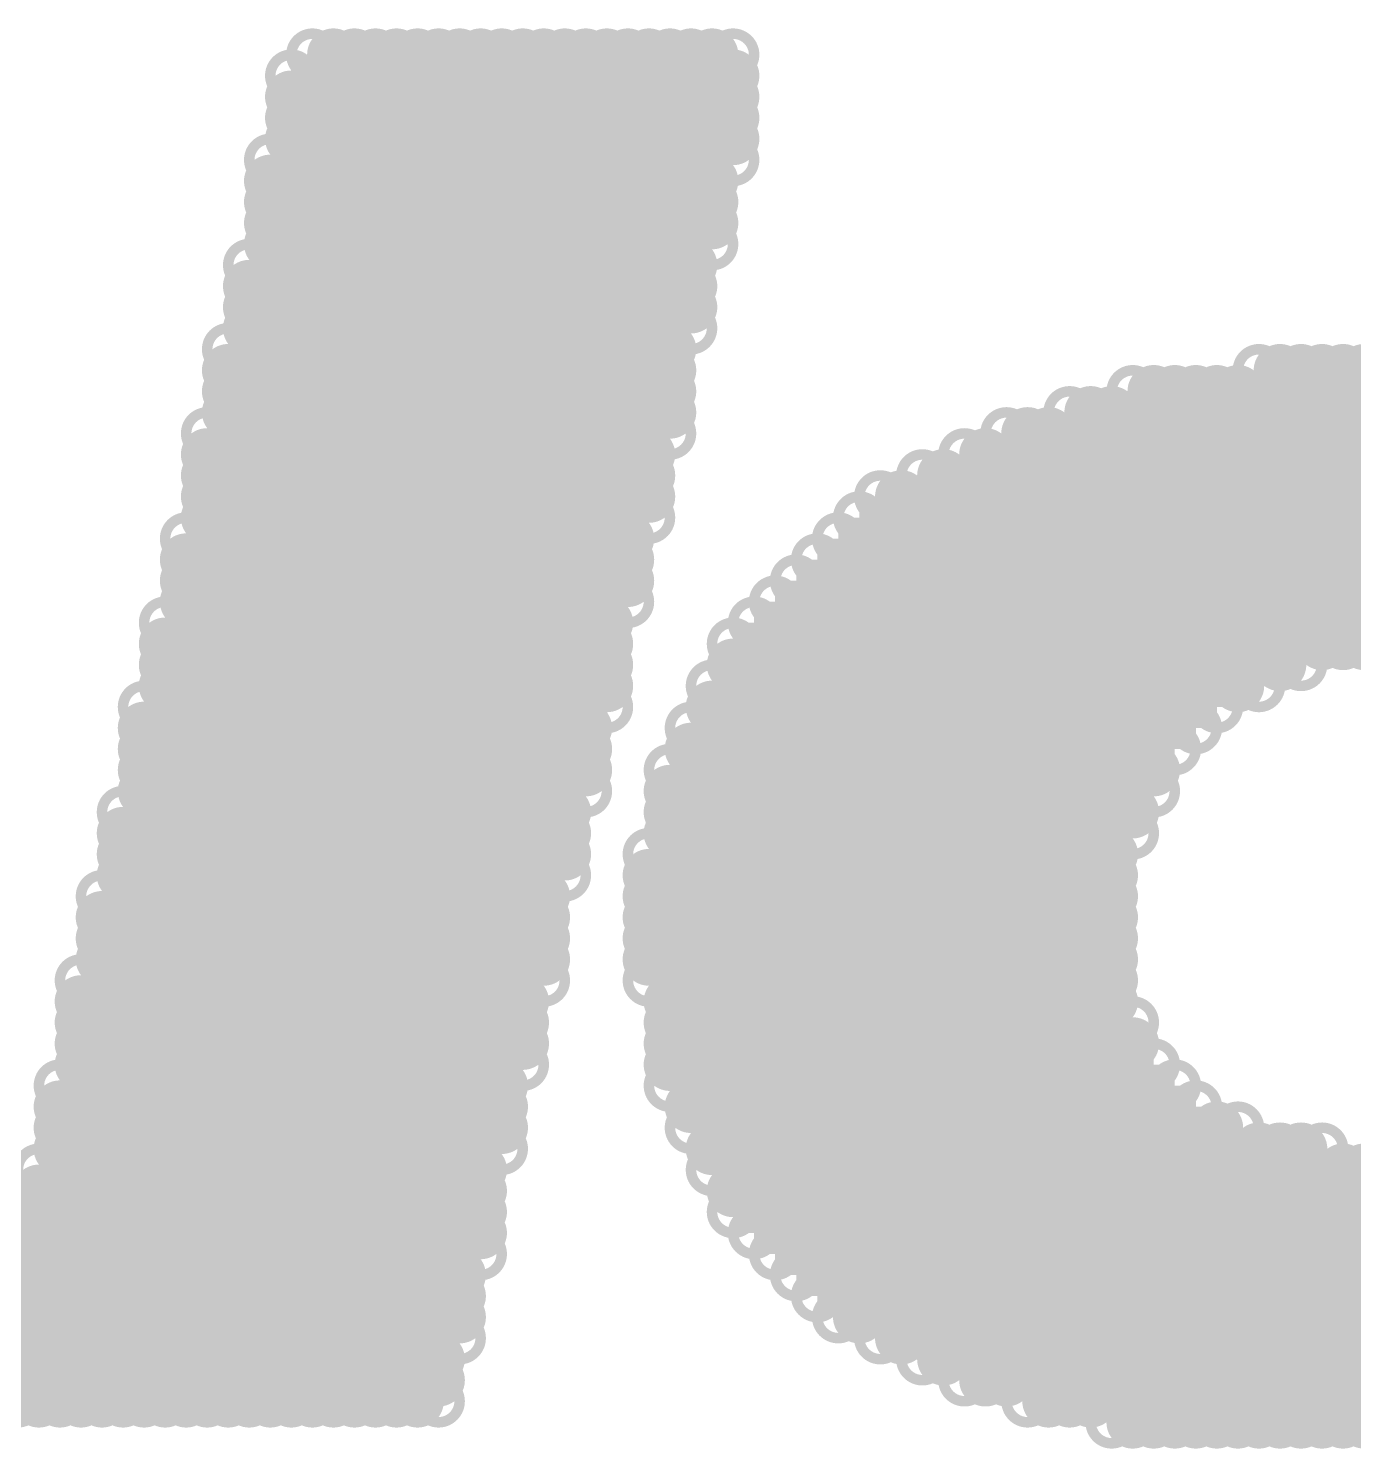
# Model space of a CAD drawing. Extents: x 38 to 5678, y 159 to 4392.
# Drawn here: x 3696 to 3822, y 2903.5 to 3038.5 of the extents above; entities that cross this region are included whole.
import ezdxf

# ---------------------------------------------------------------- set-up
doc = ezdxf.new("R2010")
doc.units = 0
doc.layers.add('BOARD_GEOMETRY_SILKSCREEN_TOP', color=1, linetype='CONTINUOUS')

msp = doc.modelspace()

# ---------------------------------------------------------------- linework, layer by layer
at = {"layer": 'BOARD_GEOMETRY_SILKSCREEN_TOP', "const_width": 4}
for points in [[(3722.5, 3036, 1.004911), (3723.5, 3036, 0.995113)], [(3722.5, 3036, 1.004911), (3723.5, 3036, 0.995113)], [(3724.5, 3036, 1.004911), (3725.5, 3036, 0.995113)], [(3726.5, 3036, 1.004911), (3727.5, 3036, 0.995113)], [(3728.5, 3036, 1.004911), (3729.5, 3036, 0.995113)], [(3730.5, 3036, 1.004911), (3731.5, 3036, 0.995113)], [(3732.5, 3036, 1.004911), (3733.5, 3036, 0.995113)], [(3734.5, 3036, 1.004911), (3735.5, 3036, 0.995113)], [(3736.5, 3036, 1.004911), (3737.5, 3036, 0.995113)], [(3738.5, 3036, 1.004911), (3739.5, 3036, 0.995113)], [(3740.5, 3036, 1.004911), (3741.5, 3036, 0.995113)], [(3742.5, 3036, 1.004911), (3743.5, 3036, 0.995113)], [(3744.5, 3036, 1.004911), (3745.5, 3036, 0.995113)], [(3746.5, 3036, 1.004911), (3747.5, 3036, 0.995113)], [(3748.5, 3036, 1.004911), (3749.5, 3036, 0.995113)], [(3750.5, 3036, 1.004911), (3751.5, 3036, 0.995113)], [(3752.5, 3036, 1.004911), (3753.5, 3036, 0.995113)], [(3754.5, 3036, 1.004911), (3755.5, 3036, 0.995113)], [(3756.5, 3036, 1.004911), (3757.5, 3036, 0.995113)], [(3758.5, 3036, 1.004911), (3759.5, 3036, 0.995113)], [(3760.5, 3036, 1.004911), (3761.5, 3036, 0.995113)], [(3762.5, 3036, 1.004911), (3763.5, 3036, 0.995113)], [(3762.5, 3036, 1.004911), (3763.5, 3036, 0.995113)], [(3720.5, 3034, 1.004911), (3721.5, 3034, 0.995113)], [(3720.5, 3034, 1.004911), (3721.5, 3034, 0.995113)], [(3762.5, 3034, 1.004911), (3763.5, 3034, 0.995113)], [(3720.5, 3032, 1.004911), (3721.5, 3032, 0.995113)], [(3762.5, 3032, 1.004911), (3763.5, 3032, 0.995113)], [(3720.5, 3030, 1.004911), (3721.5, 3030, 0.995113)], [(3762.5, 3030, 1.004911), (3763.5, 3030, 0.995113)], [(3720.5, 3028, 1.004911), (3721.5, 3028, 0.995113)], [(3762.5, 3028, 1.004911), (3763.5, 3028, 0.995113)], [(3718.5, 3026, 1.004911), (3719.5, 3026, 0.995113)], [(3718.5, 3026, 1.004911), (3719.5, 3026, 0.995113)], [(3762.5, 3026, 1.004911), (3763.5, 3026, 0.995113)], [(3762.5, 3026, 1.004911), (3763.5, 3026, 0.995113)], [(3718.5, 3024, 1.004911), (3719.5, 3024, 0.995113)], [(3760.5, 3024, 1.004911), (3761.5, 3024, 0.995113)], [(3718.5, 3022, 1.004911), (3719.5, 3022, 0.995113)], [(3760.5, 3022, 1.004911), (3761.5, 3022, 0.995113)], [(3718.5, 3020, 1.004911), (3719.5, 3020, 0.995113)], [(3760.5, 3020, 1.004911), (3761.5, 3020, 0.995113)], [(3718.5, 3018, 1.004911), (3719.5, 3018, 0.995113)], [(3760.5, 3018, 1.004911), (3761.5, 3018, 0.995113)], [(3760.5, 3018, 1.004911), (3761.5, 3018, 0.995113)], [(3716.5, 3016, 1.004911), (3717.5, 3016, 0.995113)], [(3716.5, 3016, 1.004911), (3717.5, 3016, 0.995113)], [(3758.5, 3016, 1.004911), (3759.5, 3016, 0.995113)], [(3716.5, 3014, 1.004911), (3717.5, 3014, 0.995113)], [(3758.5, 3014, 1.004911), (3759.5, 3014, 0.995113)], [(3716.5, 3012, 1.004911), (3717.5, 3012, 0.995113)], [(3758.5, 3012, 1.004911), (3759.5, 3012, 0.995113)], [(3716.5, 3010, 1.004911), (3717.5, 3010, 0.995113)], [(3758.5, 3010, 1.004911), (3759.5, 3010, 0.995113)], [(3758.5, 3010, 1.004911), (3759.5, 3010, 0.995113)], [(3714.5, 3008, 1.004911), (3715.5, 3008, 0.995113)], [(3714.5, 3008, 1.004911), (3715.5, 3008, 0.995113)], [(3756.5, 3008, 1.004911), (3757.5, 3008, 0.995113)], [(3714.5, 3006, 1.004911), (3715.5, 3006, 0.995113)], [(3756.5, 3006, 1.004911), (3757.5, 3006, 0.995113)], [(3812.5, 3006, 1.004911), (3813.5, 3006, 0.995113)], [(3812.5, 3006, 1.004911), (3813.5, 3006, 0.995113)], [(3814.5, 3006, 1.004911), (3815.5, 3006, 0.995113)], [(3816.5, 3006, 1.004911), (3817.5, 3006, 0.995113)], [(3818.5, 3006, 1.004911), (3819.5, 3006, 0.995113)], [(3820.5, 3006, 1.004911), (3821.5, 3006, 0.995113)], [(3822.5, 3006, 1.004911), (3823.5, 3006, 0.995113)], [(3714.5, 3004, 1.004911), (3715.5, 3004, 0.995113)], [(3756.5, 3004, 1.004911), (3757.5, 3004, 0.995113)], [(3800.5, 3004, 1.004911), (3801.5, 3004, 0.995113)], [(3800.5, 3004, 1.004911), (3801.5, 3004, 0.995113)], [(3802.5, 3004, 1.004911), (3803.5, 3004, 0.995113)], [(3804.5, 3004, 1.004911), (3805.5, 3004, 0.995113)], [(3806.5, 3004, 1.004911), (3807.5, 3004, 0.995113)], [(3808.5, 3004, 1.004911), (3809.5, 3004, 0.995113)], [(3810.5, 3004, 1.004911), (3811.5, 3004, 0.995113)], [(3714.5, 3002, 1.004911), (3715.5, 3002, 0.995113)], [(3756.5, 3002, 1.004911), (3757.5, 3002, 0.995113)], [(3794.5, 3002, 1.004911), (3795.5, 3002, 0.995113)], [(3794.5, 3002, 1.004911), (3795.5, 3002, 0.995113)], [(3796.5, 3002, 1.004911), (3797.5, 3002, 0.995113)], [(3798.5, 3002, 1.004911), (3799.5, 3002, 0.995113)], [(3712.5, 3000, 1.004911), (3713.5, 3000, 0.995113)], [(3712.5, 3000, 1.004911), (3713.5, 3000, 0.995113)], [(3756.5, 3000, 1.004911), (3757.5, 3000, 0.995113)], [(3756.5, 3000, 1.004911), (3757.5, 3000, 0.995113)], [(3788.5, 3000, 1.004911), (3789.5, 3000, 0.995113)], [(3788.5, 3000, 1.004911), (3789.5, 3000, 0.995113)], [(3790.5, 3000, 1.004911), (3791.5, 3000, 0.995113)], [(3792.5, 3000, 1.004911), (3793.5, 3000, 0.995113)], [(3712.5, 2998, 1.004911), (3713.5, 2998, 0.995113)], [(3754.5, 2998, 1.004911), (3755.5, 2998, 0.995113)], [(3784.5, 2998, 1.004911), (3785.5, 2998, 0.995113)], [(3784.5, 2998, 1.004911), (3785.5, 2998, 0.995113)], [(3786.5, 2998, 1.004911), (3787.5, 2998, 0.995113)], [(3712.5, 2996, 1.004911), (3713.5, 2996, 0.995113)], [(3754.5, 2996, 1.004911), (3755.5, 2996, 0.995113)], [(3780.5, 2996, 1.004911), (3781.5, 2996, 0.995113)], [(3780.5, 2996, 1.004911), (3781.5, 2996, 0.995113)], [(3782.5, 2996, 1.004911), (3783.5, 2996, 0.995113)], [(3712.5, 2994, 1.004911), (3713.5, 2994, 0.995113)], [(3754.5, 2994, 1.004911), (3755.5, 2994, 0.995113)], [(3776.5, 2994, 1.004911), (3777.5, 2994, 0.995113)], [(3776.5, 2994, 1.004911), (3777.5, 2994, 0.995113)], [(3778.5, 2994, 1.004911), (3779.5, 2994, 0.995113)], [(3712.5, 2992, 1.004911), (3713.5, 2992, 0.995113)], [(3754.5, 2992, 1.004911), (3755.5, 2992, 0.995113)], [(3754.5, 2992, 1.004911), (3755.5, 2992, 0.995113)], [(3774.5, 2992, 1.004911), (3775.5, 2992, 0.995113)], [(3774.5, 2992, 1.004911), (3775.5, 2992, 0.995113)], [(3710.5, 2990, 1.004911), (3711.5, 2990, 0.995113)], [(3710.5, 2990, 1.004911), (3711.5, 2990, 0.995113)], [(3752.5, 2990, 1.004911), (3753.5, 2990, 0.995113)], [(3772.5, 2990, 1.004911), (3773.5, 2990, 0.995113)], [(3772.5, 2990, 1.004911), (3773.5, 2990, 0.995113)], [(3710.5, 2988, 1.004911), (3711.5, 2988, 0.995113)], [(3752.5, 2988, 1.004911), (3753.5, 2988, 0.995113)], [(3770.5, 2988, 1.004911), (3771.5, 2988, 0.995113)], [(3770.5, 2988, 1.004911), (3771.5, 2988, 0.995113)], [(3710.5, 2986, 1.004911), (3711.5, 2986, 0.995113)], [(3752.5, 2986, 1.004911), (3753.5, 2986, 0.995113)], [(3768.5, 2986, 1.004911), (3769.5, 2986, 0.995113)], [(3768.5, 2986, 1.004911), (3769.5, 2986, 0.995113)], [(3710.5, 2984, 1.004911), (3711.5, 2984, 0.995113)], [(3752.5, 2984, 1.004911), (3753.5, 2984, 0.995113)], [(3752.5, 2984, 1.004911), (3753.5, 2984, 0.995113)], [(3766.5, 2984, 1.004911), (3767.5, 2984, 0.995113)], [(3766.5, 2984, 1.004911), (3767.5, 2984, 0.995113)], [(3708.5, 2982, 1.004911), (3709.5, 2982, 0.995113)], [(3708.5, 2982, 1.004911), (3709.5, 2982, 0.995113)], [(3750.5, 2982, 1.004911), (3751.5, 2982, 0.995113)], [(3764.5, 2982, 1.004911), (3765.5, 2982, 0.995113)], [(3764.5, 2982, 1.004911), (3765.5, 2982, 0.995113)], [(3708.5, 2980, 1.004911), (3709.5, 2980, 0.995113)], [(3750.5, 2980, 1.004911), (3751.5, 2980, 0.995113)], [(3762.5, 2980, 1.004911), (3763.5, 2980, 0.995113)], [(3762.5, 2980, 1.004911), (3763.5, 2980, 0.995113)], [(3818.5, 2980, 1.004911), (3819.5, 2980, 0.995113)], [(3820.5, 2980, 1.004911), (3821.5, 2980, 0.995113)], [(3822.5, 2980, 1.004911), (3823.5, 2980, 0.995113)], [(3708.5, 2978, 1.004911), (3709.5, 2978, 0.995113)], [(3750.5, 2978, 1.004911), (3751.5, 2978, 0.995113)], [(3762.5, 2978, 1.004911), (3763.5, 2978, 0.995113)], [(3814.5, 2978, 1.004911), (3815.5, 2978, 0.995113)], [(3816.5, 2978, 1.004911), (3817.5, 2978, 0.995113)], [(3816.5, 2978, 1.004911), (3817.5, 2978, 0.995113)], [(3708.5, 2976, 1.004911), (3709.5, 2976, 0.995113)], [(3750.5, 2976, 1.004911), (3751.5, 2976, 0.995113)], [(3760.5, 2976, 1.004911), (3761.5, 2976, 0.995113)], [(3760.5, 2976, 1.004911), (3761.5, 2976, 0.995113)], [(3810.5, 2976, 1.004911), (3811.5, 2976, 0.995113)], [(3812.5, 2976, 1.004911), (3813.5, 2976, 0.995113)], [(3812.5, 2976, 1.004911), (3813.5, 2976, 0.995113)], [(3706.5, 2974, 1.004911), (3707.5, 2974, 0.995113)], [(3706.5, 2974, 1.004911), (3707.5, 2974, 0.995113)], [(3750.5, 2974, 1.004911), (3751.5, 2974, 0.995113)], [(3750.5, 2974, 1.004911), (3751.5, 2974, 0.995113)], [(3760.5, 2974, 1.004911), (3761.5, 2974, 0.995113)], [(3808.5, 2974, 1.004911), (3809.5, 2974, 0.995113)], [(3808.5, 2974, 1.004911), (3809.5, 2974, 0.995113)], [(3706.5, 2972, 1.004911), (3707.5, 2972, 0.995113)], [(3748.5, 2972, 1.004911), (3749.5, 2972, 0.995113)], [(3758.5, 2972, 1.004911), (3759.5, 2972, 0.995113)], [(3758.5, 2972, 1.004911), (3759.5, 2972, 0.995113)], [(3806.5, 2972, 1.004911), (3807.5, 2972, 0.995113)], [(3806.5, 2972, 1.004911), (3807.5, 2972, 0.995113)], [(3706.5, 2970, 1.004911), (3707.5, 2970, 0.995113)], [(3748.5, 2970, 1.004911), (3749.5, 2970, 0.995113)], [(3758.5, 2970, 1.004911), (3759.5, 2970, 0.995113)], [(3804.5, 2970, 1.004911), (3805.5, 2970, 0.995113)], [(3804.5, 2970, 1.004911), (3805.5, 2970, 0.995113)], [(3706.5, 2968, 1.004911), (3707.5, 2968, 0.995113)], [(3748.5, 2968, 1.004911), (3749.5, 2968, 0.995113)], [(3756.5, 2968, 1.004911), (3757.5, 2968, 0.995113)], [(3756.5, 2968, 1.004911), (3757.5, 2968, 0.995113)], [(3802.5, 2968, 1.004911), (3803.5, 2968, 0.995113)], [(3706.5, 2966, 1.004911), (3707.5, 2966, 0.995113)], [(3748.5, 2966, 1.004911), (3749.5, 2966, 0.995113)], [(3748.5, 2966, 1.004911), (3749.5, 2966, 0.995113)], [(3756.5, 2966, 1.004911), (3757.5, 2966, 0.995113)], [(3802.5, 2966, 1.004911), (3803.5, 2966, 0.995113)], [(3802.5, 2966, 1.004911), (3803.5, 2966, 0.995113)], [(3704.5, 2964, 1.004911), (3705.5, 2964, 0.995113)], [(3704.5, 2964, 1.004911), (3705.5, 2964, 0.995113)], [(3746.5, 2964, 1.004911), (3747.5, 2964, 0.995113)], [(3756.5, 2964, 1.004911), (3757.5, 2964, 0.995113)], [(3800.5, 2964, 1.004911), (3801.5, 2964, 0.995113)], [(3704.5, 2962, 1.004911), (3705.5, 2962, 0.995113)], [(3746.5, 2962, 1.004911), (3747.5, 2962, 0.995113)], [(3756.5, 2962, 1.004911), (3757.5, 2962, 0.995113)], [(3800.5, 2962, 1.004911), (3801.5, 2962, 0.995113)], [(3800.5, 2962, 1.004911), (3801.5, 2962, 0.995113)], [(3704.5, 2960, 1.004911), (3705.5, 2960, 0.995113)], [(3746.5, 2960, 1.004911), (3747.5, 2960, 0.995113)], [(3754.5, 2960, 1.004911), (3755.5, 2960, 0.995113)], [(3754.5, 2960, 1.004911), (3755.5, 2960, 0.995113)], [(3798.5, 2960, 1.004911), (3799.5, 2960, 0.995113)], [(3704.5, 2958, 1.004911), (3705.5, 2958, 0.995113)], [(3746.5, 2958, 1.004911), (3747.5, 2958, 0.995113)], [(3746.5, 2958, 1.004911), (3747.5, 2958, 0.995113)], [(3754.5, 2958, 1.004911), (3755.5, 2958, 0.995113)], [(3798.5, 2958, 1.004911), (3799.5, 2958, 0.995113)], [(3702.5, 2956, 1.004911), (3703.5, 2956, 0.995113)], [(3702.5, 2956, 1.004911), (3703.5, 2956, 0.995113)], [(3744.5, 2956, 1.004911), (3745.5, 2956, 0.995113)], [(3754.5, 2956, 1.004911), (3755.5, 2956, 0.995113)], [(3798.5, 2956, 1.004911), (3799.5, 2956, 0.995113)], [(3702.5, 2954, 1.004911), (3703.5, 2954, 0.995113)], [(3744.5, 2954, 1.004911), (3745.5, 2954, 0.995113)], [(3754.5, 2954, 1.004911), (3755.5, 2954, 0.995113)], [(3798.5, 2954, 1.004911), (3799.5, 2954, 0.995113)], [(3702.5, 2952, 1.004911), (3703.5, 2952, 0.995113)], [(3744.5, 2952, 1.004911), (3745.5, 2952, 0.995113)], [(3754.5, 2952, 1.004911), (3755.5, 2952, 0.995113)], [(3798.5, 2952, 1.004911), (3799.5, 2952, 0.995113)], [(3702.5, 2950, 1.004911), (3703.5, 2950, 0.995113)], [(3744.5, 2950, 1.004911), (3745.5, 2950, 0.995113)], [(3754.5, 2950, 1.004911), (3755.5, 2950, 0.995113)], [(3798.5, 2950, 1.004911), (3799.5, 2950, 0.995113)], [(3700.5, 2948, 1.004911), (3701.5, 2948, 0.995113)], [(3700.5, 2948, 1.004911), (3701.5, 2948, 0.995113)], [(3744.5, 2948, 1.004911), (3745.5, 2948, 0.995113)], [(3744.5, 2948, 1.004911), (3745.5, 2948, 0.995113)], [(3754.5, 2948, 1.004911), (3755.5, 2948, 0.995113)], [(3754.5, 2948, 1.004911), (3755.5, 2948, 0.995113)], [(3798.5, 2948, 1.004911), (3799.5, 2948, 0.995113)], [(3700.5, 2946, 1.004911), (3701.5, 2946, 0.995113)], [(3742.5, 2946, 1.004911), (3743.5, 2946, 0.995113)], [(3756.5, 2946, 1.004911), (3757.5, 2946, 0.995113)], [(3798.5, 2946, 1.004911), (3799.5, 2946, 0.995113)], [(3700.5, 2944, 1.004911), (3701.5, 2944, 0.995113)], [(3742.5, 2944, 1.004911), (3743.5, 2944, 0.995113)], [(3756.5, 2944, 1.004911), (3757.5, 2944, 0.995113)], [(3800.5, 2944, 1.004911), (3801.5, 2944, 0.995113)], [(3800.5, 2944, 1.004911), (3801.5, 2944, 0.995113)], [(3700.5, 2942, 1.004911), (3701.5, 2942, 0.995113)], [(3742.5, 2942, 1.004911), (3743.5, 2942, 0.995113)], [(3756.5, 2942, 1.004911), (3757.5, 2942, 0.995113)], [(3800.5, 2942, 1.004911), (3801.5, 2942, 0.995113)], [(3700.5, 2940, 1.004911), (3701.5, 2940, 0.995113)], [(3742.5, 2940, 1.004911), (3743.5, 2940, 0.995113)], [(3742.5, 2940, 1.004911), (3743.5, 2940, 0.995113)], [(3756.5, 2940, 1.004911), (3757.5, 2940, 0.995113)], [(3802.5, 2940, 1.004911), (3803.5, 2940, 0.995113)], [(3802.5, 2940, 1.004911), (3803.5, 2940, 0.995113)], [(3698.5, 2938, 1.004911), (3699.5, 2938, 0.995113)], [(3698.5, 2938, 1.004911), (3699.5, 2938, 0.995113)], [(3740.5, 2938, 1.004911), (3741.5, 2938, 0.995113)], [(3756.5, 2938, 1.004911), (3757.5, 2938, 0.995113)], [(3756.5, 2938, 1.004911), (3757.5, 2938, 0.995113)], [(3804.5, 2938, 1.004911), (3805.5, 2938, 0.995113)], [(3804.5, 2938, 1.004911), (3805.5, 2938, 0.995113)], [(3698.5, 2936, 1.004911), (3699.5, 2936, 0.995113)], [(3740.5, 2936, 1.004911), (3741.5, 2936, 0.995113)], [(3758.5, 2936, 1.004911), (3759.5, 2936, 0.995113)], [(3806.5, 2936, 1.004911), (3807.5, 2936, 0.995113)], [(3806.5, 2936, 1.004911), (3807.5, 2936, 0.995113)], [(3698.5, 2934, 1.004911), (3699.5, 2934, 0.995113)], [(3740.5, 2934, 1.004911), (3741.5, 2934, 0.995113)], [(3758.5, 2934, 1.004911), (3759.5, 2934, 0.995113)], [(3758.5, 2934, 1.004911), (3759.5, 2934, 0.995113)], [(3808.5, 2934, 1.004911), (3809.5, 2934, 0.995113)], [(3810.5, 2934, 1.004911), (3811.5, 2934, 0.995113)], [(3810.5, 2934, 1.004911), (3811.5, 2934, 0.995113)], [(3698.5, 2932, 1.004911), (3699.5, 2932, 0.995113)], [(3740.5, 2932, 1.004911), (3741.5, 2932, 0.995113)], [(3740.5, 2932, 1.004911), (3741.5, 2932, 0.995113)], [(3760.5, 2932, 1.004911), (3761.5, 2932, 0.995113)], [(3812.5, 2932, 1.004911), (3813.5, 2932, 0.995113)], [(3814.5, 2932, 1.004911), (3815.5, 2932, 0.995113)], [(3816.5, 2932, 1.004911), (3817.5, 2932, 0.995113)], [(3818.5, 2932, 1.004911), (3819.5, 2932, 0.995113)], [(3818.5, 2932, 1.004911), (3819.5, 2932, 0.995113)], [(3696.5, 2930, 1.004911), (3697.5, 2930, 0.995113)], [(3696.5, 2930, 1.004911), (3697.5, 2930, 0.995113)], [(3738.5, 2930, 1.004911), (3739.5, 2930, 0.995113)], [(3760.5, 2930, 1.004911), (3761.5, 2930, 0.995113)], [(3760.5, 2930, 1.004911), (3761.5, 2930, 0.995113)], [(3820.5, 2930, 1.004911), (3821.5, 2930, 0.995113)], [(3822.5, 2930, 1.004911), (3823.5, 2930, 0.995113)], [(3696.5, 2928, 1.004911), (3697.5, 2928, 0.995113)], [(3738.5, 2928, 1.004911), (3739.5, 2928, 0.995113)], [(3762.5, 2928, 1.004911), (3763.5, 2928, 0.995113)], [(3696.5, 2926, 1.004911), (3697.5, 2926, 0.995113)], [(3738.5, 2926, 1.004911), (3739.5, 2926, 0.995113)], [(3762.5, 2926, 1.004911), (3763.5, 2926, 0.995113)], [(3762.5, 2926, 1.004911), (3763.5, 2926, 0.995113)], [(3696.5, 2924, 1.004911), (3697.5, 2924, 0.995113)], [(3738.5, 2924, 1.004911), (3739.5, 2924, 0.995113)], [(3764.5, 2924, 1.004911), (3765.5, 2924, 0.995113)], [(3764.5, 2924, 1.004911), (3765.5, 2924, 0.995113)], [(3694.5, 2922, 1.004911), (3695.5, 2922, 0.995113)], [(3694.5, 2922, 1.004911), (3695.5, 2922, 0.995113)], [(3738.5, 2922, 1.004911), (3739.5, 2922, 0.995113)], [(3738.5, 2922, 1.004911), (3739.5, 2922, 0.995113)], [(3766.5, 2922, 1.004911), (3767.5, 2922, 0.995113)], [(3766.5, 2922, 1.004911), (3767.5, 2922, 0.995113)], [(3694.5, 2920, 1.004911), (3695.5, 2920, 0.995113)], [(3736.5, 2920, 1.004911), (3737.5, 2920, 0.995113)], [(3768.5, 2920, 1.004911), (3769.5, 2920, 0.995113)], [(3768.5, 2920, 1.004911), (3769.5, 2920, 0.995113)], [(3694.5, 2918, 1.004911), (3695.5, 2918, 0.995113)], [(3736.5, 2918, 1.004911), (3737.5, 2918, 0.995113)], [(3770.5, 2918, 1.004911), (3771.5, 2918, 0.995113)], [(3770.5, 2918, 1.004911), (3771.5, 2918, 0.995113)], [(3694.5, 2916, 1.004911), (3695.5, 2916, 0.995113)], [(3736.5, 2916, 1.004911), (3737.5, 2916, 0.995113)], [(3772.5, 2916, 1.004911), (3773.5, 2916, 0.995113)], [(3772.5, 2916, 1.004911), (3773.5, 2916, 0.995113)], [(3774.5, 2916, 1.004911), (3775.5, 2916, 0.995113)], [(3694.5, 2914, 1.004911), (3695.5, 2914, 0.995113)], [(3736.5, 2914, 1.004911), (3737.5, 2914, 0.995113)], [(3736.5, 2914, 1.004911), (3737.5, 2914, 0.995113)], [(3776.5, 2914, 1.004911), (3777.5, 2914, 0.995113)], [(3776.5, 2914, 1.004911), (3777.5, 2914, 0.995113)], [(3778.5, 2914, 1.004911), (3779.5, 2914, 0.995113)], [(3734.5, 2912, 1.004911), (3735.5, 2912, 0.995113)], [(3780.5, 2912, 1.004911), (3781.5, 2912, 0.995113)], [(3780.5, 2912, 1.004911), (3781.5, 2912, 0.995113)], [(3782.5, 2912, 1.004911), (3783.5, 2912, 0.995113)], [(3734.5, 2910, 1.004911), (3735.5, 2910, 0.995113)], [(3784.5, 2910, 1.004911), (3785.5, 2910, 0.995113)], [(3784.5, 2910, 1.004911), (3785.5, 2910, 0.995113)], [(3786.5, 2910, 1.004911), (3787.5, 2910, 0.995113)], [(3788.5, 2910, 1.004911), (3789.5, 2910, 0.995113)], [(3694.5, 2908, 1.004911), (3695.5, 2908, 0.995113)], [(3696.5, 2908, 1.004911), (3697.5, 2908, 0.995113)], [(3698.5, 2908, 1.004911), (3699.5, 2908, 0.995113)], [(3700.5, 2908, 1.004911), (3701.5, 2908, 0.995113)], [(3702.5, 2908, 1.004911), (3703.5, 2908, 0.995113)], [(3704.5, 2908, 1.004911), (3705.5, 2908, 0.995113)], [(3706.5, 2908, 1.004911), (3707.5, 2908, 0.995113)], [(3708.5, 2908, 1.004911), (3709.5, 2908, 0.995113)], [(3710.5, 2908, 1.004911), (3711.5, 2908, 0.995113)], [(3712.5, 2908, 1.004911), (3713.5, 2908, 0.995113)], [(3714.5, 2908, 1.004911), (3715.5, 2908, 0.995113)], [(3716.5, 2908, 1.004911), (3717.5, 2908, 0.995113)], [(3718.5, 2908, 1.004911), (3719.5, 2908, 0.995113)], [(3720.5, 2908, 1.004911), (3721.5, 2908, 0.995113)], [(3722.5, 2908, 1.004911), (3723.5, 2908, 0.995113)], [(3724.5, 2908, 1.004911), (3725.5, 2908, 0.995113)], [(3726.5, 2908, 1.004911), (3727.5, 2908, 0.995113)], [(3728.5, 2908, 1.004911), (3729.5, 2908, 0.995113)], [(3730.5, 2908, 1.004911), (3731.5, 2908, 0.995113)], [(3732.5, 2908, 1.004911), (3733.5, 2908, 0.995113)], [(3734.5, 2908, 1.004911), (3735.5, 2908, 0.995113)], [(3734.5, 2908, 1.004911), (3735.5, 2908, 0.995113)], [(3790.5, 2908, 1.004911), (3791.5, 2908, 0.995113)], [(3790.5, 2908, 1.004911), (3791.5, 2908, 0.995113)], [(3792.5, 2908, 1.004911), (3793.5, 2908, 0.995113)], [(3794.5, 2908, 1.004911), (3795.5, 2908, 0.995113)], [(3796.5, 2908, 1.004911), (3797.5, 2908, 0.995113)], [(3798.5, 2906, 1.004911), (3799.5, 2906, 0.995113)], [(3798.5, 2906, 1.004911), (3799.5, 2906, 0.995113)], [(3800.5, 2906, 1.004911), (3801.5, 2906, 0.995113)], [(3802.5, 2906, 1.004911), (3803.5, 2906, 0.995113)], [(3804.5, 2906, 1.004911), (3805.5, 2906, 0.995113)], [(3806.5, 2906, 1.004911), (3807.5, 2906, 0.995113)], [(3808.5, 2906, 1.004911), (3809.5, 2906, 0.995113)], [(3810.5, 2906, 1.004911), (3811.5, 2906, 0.995113)], [(3812.5, 2906, 1.004911), (3813.5, 2906, 0.995113)], [(3814.5, 2906, 1.004911), (3815.5, 2906, 0.995113)], [(3816.5, 2906, 1.004911), (3817.5, 2906, 0.995113)], [(3818.5, 2906, 1.004911), (3819.5, 2906, 0.995113)], [(3820.5, 2906, 1.004911), (3821.5, 2906, 0.995113)], [(3822.5, 2906, 1.004911), (3823.5, 2906, 0.995113)]]:
    msp.add_lwpolyline(points, format="xyb", close=True, dxfattribs=at)
for points in [[(3723, 3036), (3763, 3036)], [(3723, 2908), (3723, 3036)], [(3725, 2908), (3725, 3036)], [(3727, 2908), (3727, 3036)], [(3729, 2908), (3729, 3036)], [(3731, 2908), (3731, 3036)], [(3733, 2908), (3733, 3036)], [(3735, 2908), (3735, 3036)], [(3737, 2914), (3737, 3036)], [(3739, 2922), (3739, 3036)], [(3741, 2932), (3741, 3036)], [(3743, 2940), (3743, 3036)], [(3745, 2948), (3745, 3036)], [(3747, 2958), (3747, 3036)], [(3749, 2966), (3749, 3036)], [(3751, 2974), (3751, 3036)], [(3753, 2984), (3753, 3036)], [(3755, 2992), (3755, 3036)], [(3757, 3000), (3757, 3036)], [(3759, 3010), (3759, 3036)], [(3761, 3018), (3761, 3036)], [(3763, 3026), (3763, 3036)], [(3721, 3034), (3763, 3034)], [(3721, 2908), (3721, 3034)], [(3721, 3032), (3763, 3032)], [(3721, 3030), (3763, 3030)], [(3721, 3028), (3763, 3028)], [(3719, 3026), (3763, 3026)], [(3719, 2908), (3719, 3026)], [(3719, 3024), (3761, 3024)], [(3719, 3022), (3761, 3022)], [(3719, 3020), (3761, 3020)], [(3719, 3018), (3761, 3018)], [(3717, 3016), (3759, 3016)], [(3717, 2908), (3717, 3016)], [(3717, 3014), (3759, 3014)], [(3717, 3012), (3759, 3012)], [(3717, 3010), (3759, 3010)], [(3715, 3008), (3757, 3008)], [(3715, 2908), (3715, 3008)], [(3715, 3006), (3757, 3006)], [(3813, 3006), (3849, 3006)], [(3813, 2976), (3813, 3006)], [(3815, 2978), (3815, 3006)], [(3817, 2978), (3817, 3006)], [(3819, 2980), (3819, 3006)], [(3821, 2980), (3821, 3006)], [(3823, 2980), (3823, 3006)], [(3715, 3004), (3757, 3004)], [(3801, 3004), (3859, 3004)], [(3801, 2962), (3801, 3004)], [(3803, 2966), (3803, 3004)], [(3805, 2970), (3805, 3004)], [(3807, 2972), (3807, 3004)], [(3809, 2974), (3809, 3004)], [(3811, 2976), (3811, 3004)], [(3715, 3002), (3757, 3002)], [(3795, 3002), (3867, 3002)], [(3795, 2908), (3795, 3002)], [(3797, 2908), (3797, 3002)], [(3799, 2906), (3799, 3002)], [(3713, 3000), (3757, 3000)], [(3713, 2908), (3713, 3000)], [(3789, 3000), (3871, 3000)], [(3789, 2910), (3789, 3000)], [(3791, 2908), (3791, 3000)], [(3793, 2908), (3793, 3000)], [(3713, 2998), (3755, 2998)], [(3785, 2998), (3875, 2998)], [(3785, 2910), (3785, 2998)], [(3787, 2910), (3787, 2998)], [(3713, 2996), (3755, 2996)], [(3781, 2996), (3879, 2996)], [(3781, 2912), (3781, 2996)], [(3783, 2912), (3783, 2996)], [(3713, 2994), (3755, 2994)], [(3777, 2994), (3881, 2994)], [(3777, 2914), (3777, 2994)], [(3779, 2914), (3779, 2994)], [(3713, 2992), (3755, 2992)], [(3775, 2992), (3883, 2992)], [(3775, 2916), (3775, 2992)], [(3711, 2990), (3753, 2990)], [(3711, 2908), (3711, 2990)], [(3773, 2990), (3885, 2990)], [(3773, 2916), (3773, 2990)], [(3711, 2988), (3753, 2988)], [(3771, 2988), (3887, 2988)], [(3771, 2918), (3771, 2988)], [(3711, 2986), (3753, 2986)], [(3769, 2986), (3889, 2986)], [(3769, 2920), (3769, 2986)], [(3711, 2984), (3753, 2984)], [(3767, 2984), (3891, 2984)], [(3767, 2922), (3767, 2984)], [(3709, 2982), (3751, 2982)], [(3709, 2908), (3709, 2982)], [(3765, 2982), (3891, 2982)], [(3765, 2924), (3765, 2982)], [(3709, 2980), (3751, 2980)], [(3763, 2980), (3893, 2980)], [(3763, 2926), (3763, 2980)], [(3709, 2978), (3751, 2978)], [(3763, 2978), (3817, 2978)], [(3709, 2976), (3751, 2976)], [(3761, 2976), (3813, 2976)], [(3761, 2930), (3761, 2976)], [(3707, 2974), (3751, 2974)], [(3707, 2908), (3707, 2974)], [(3761, 2974), (3809, 2974)], [(3707, 2972), (3749, 2972)], [(3759, 2972), (3807, 2972)], [(3759, 2934), (3759, 2972)], [(3707, 2970), (3749, 2970)], [(3759, 2970), (3805, 2970)], [(3707, 2968), (3749, 2968)], [(3757, 2968), (3803, 2968)], [(3757, 2938), (3757, 2968)], [(3707, 2966), (3749, 2966)], [(3757, 2966), (3803, 2966)], [(3705, 2964), (3747, 2964)], [(3705, 2908), (3705, 2964)], [(3757, 2964), (3801, 2964)], [(3705, 2962), (3747, 2962)], [(3757, 2962), (3801, 2962)], [(3705, 2960), (3747, 2960)], [(3755, 2960), (3799, 2960)], [(3755, 2948), (3755, 2960)], [(3705, 2958), (3747, 2958)], [(3755, 2958), (3799, 2958)], [(3703, 2956), (3745, 2956)], [(3703, 2908), (3703, 2956)], [(3755, 2956), (3799, 2956)], [(3703, 2954), (3745, 2954)], [(3755, 2954), (3799, 2954)], [(3703, 2952), (3745, 2952)], [(3755, 2952), (3799, 2952)], [(3703, 2950), (3745, 2950)], [(3755, 2950), (3799, 2950)], [(3701, 2948), (3745, 2948)], [(3701, 2908), (3701, 2948)], [(3755, 2948), (3799, 2948)], [(3701, 2946), (3743, 2946)], [(3757, 2946), (3799, 2946)], [(3701, 2944), (3743, 2944)], [(3757, 2944), (3801, 2944)], [(3801, 2906), (3801, 2944)], [(3701, 2942), (3743, 2942)], [(3757, 2942), (3801, 2942)], [(3701, 2940), (3743, 2940)], [(3757, 2940), (3803, 2940)], [(3803, 2906), (3803, 2940)], [(3699, 2938), (3741, 2938)], [(3699, 2908), (3699, 2938)], [(3757, 2938), (3805, 2938)], [(3805, 2906), (3805, 2938)], [(3699, 2936), (3741, 2936)], [(3759, 2936), (3807, 2936)], [(3807, 2906), (3807, 2936)], [(3699, 2934), (3741, 2934)], [(3759, 2934), (3811, 2934)], [(3809, 2906), (3809, 2934)], [(3811, 2906), (3811, 2934)], [(3699, 2932), (3741, 2932)], [(3761, 2932), (3819, 2932)], [(3813, 2906), (3813, 2932)], [(3815, 2906), (3815, 2932)], [(3817, 2906), (3817, 2932)], [(3819, 2906), (3819, 2932)], [(3697, 2930), (3739, 2930)], [(3697, 2908), (3697, 2930)], [(3761, 2930), (3887, 2930)], [(3821, 2906), (3821, 2930)], [(3823, 2906), (3823, 2930)], [(3697, 2928), (3739, 2928)], [(3763, 2928), (3885, 2928)], [(3697, 2926), (3739, 2926)], [(3763, 2926), (3883, 2926)], [(3697, 2924), (3739, 2924)], [(3765, 2924), (3881, 2924)], [(3695, 2922), (3739, 2922)], [(3695, 2908), (3695, 2922)], [(3767, 2922), (3879, 2922)], [(3695, 2920), (3737, 2920)], [(3769, 2920), (3877, 2920)], [(3695, 2918), (3737, 2918)], [(3771, 2918), (3873, 2918)], [(3695, 2916), (3737, 2916)], [(3773, 2916), (3871, 2916)], [(3695, 2914), (3737, 2914)], [(3777, 2914), (3867, 2914)], [(3693, 2912), (3735, 2912)], [(3781, 2912), (3863, 2912)], [(3693, 2910), (3735, 2910)], [(3785, 2910), (3857, 2910)], [(3693, 2908), (3735, 2908)], [(3791, 2908), (3851, 2908)], [(3799, 2906), (3843, 2906)]]:
    msp.add_lwpolyline(points, dxfattribs=at)

doc.saveas('drawing.dxf')
